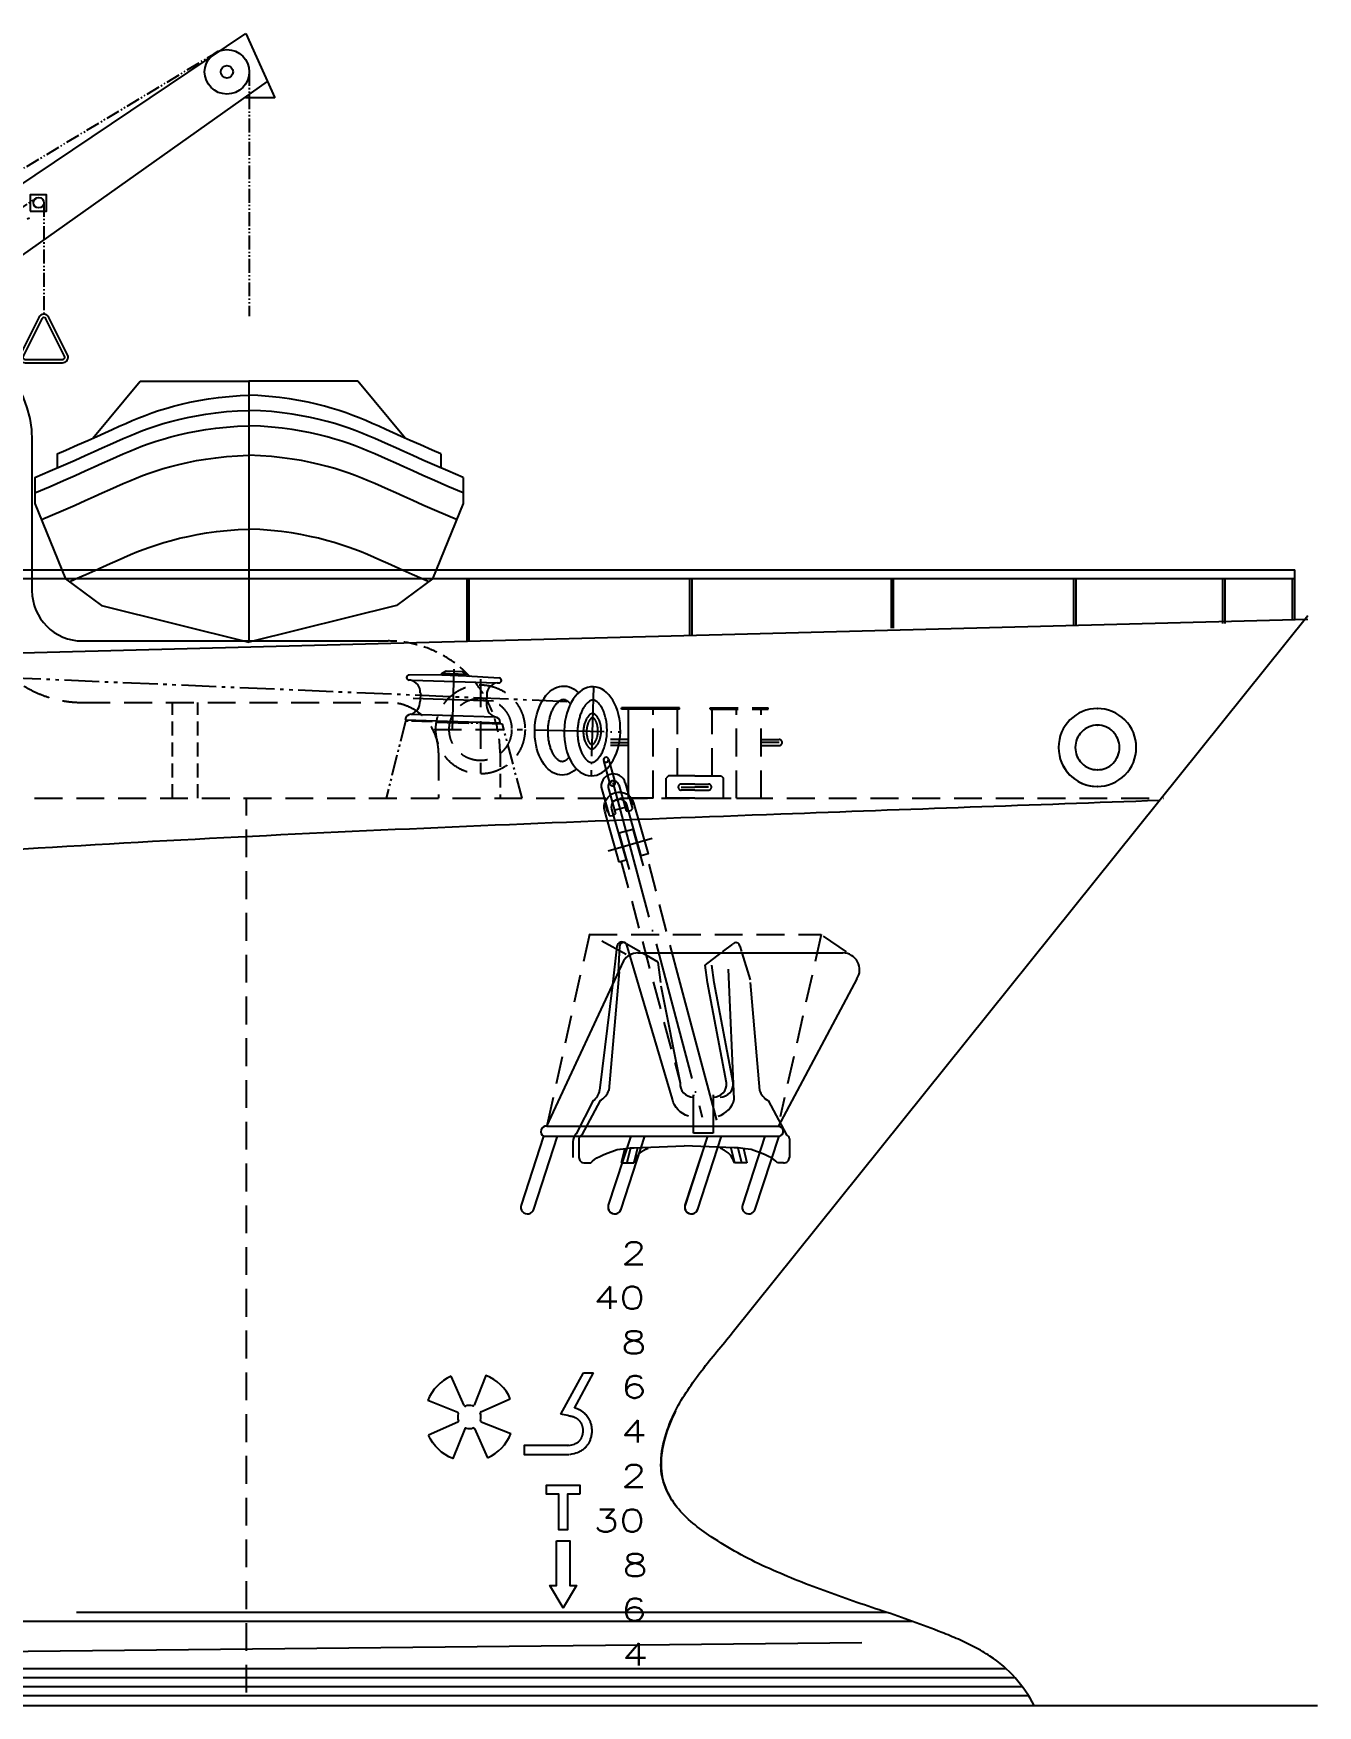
# Model space of a CAD drawing. Header units: millimetres. Extents: x 1084702 to 1166801, y 36632 to 124519.
# Drawn here: x 1121937 to 1127698, y 103148 to 110654 of the extents above; entities that cross this region are included whole.
import ezdxf

# ---------------------------------------------------------------- set-up
doc = ezdxf.new("R2010")
doc.units = ezdxf.units.MM
doc.header["$LTSCALE"] = 250
for name, pattern in [('CENTER', [3, 2.5, -0.25, 0, -0.25]), ('DASHED', [0.75, 0.5, -0.25]), ('PHANTOM', [2.1, 1.25, -0.2, 0.125, -0.2, 0.125, -0.2])]:
    doc.linetypes.add(name, pattern=pattern)
doc.layers.get('0').update_dxf_attribs({"color": 255})
doc.styles.add('ROMANS', font='ROMANS.shx', dxfattribs={"height": 100})

# ---------------------------------------------------------------- blocks, each defined once
blk = doc.blocks.new('SJA')
for p, q in [((24.2, 0), (24.2, -121.7)), ((-58, -63.8), (-55, -63.8)), ((-58, -63.8), (-58, -105.6)), ((-55, 0), (-55, -121.7)), ((-24.2, 0), (-24.2, -121.7)), ((-24.2, -63.8), (24.2, -63.8)), ((55, 0), (55, -121.7)), ((55, -63.8), (58, -63.8)), ((58, -63.8), (58, -105.6)), ((-55, -105.6), (-58, -105.6)), ((24.2, -105.6), (-24.2, -105.6)), ((58, -105.6), (55, -105.6))]:
    blk.add_line(p, q)
for centre, radius, start, end in [((0, 0), 55, 0, 180), ((0, 0), 24.2, 0, 180), ((-39.6, -91.6), 33.8, 242.86671, 297.13329), ((39.6, -91.6), 33.8, 242.86671, 297.13329)]:
    blk.add_arc(centre, radius, start, end)
blk = doc.blocks.new('DE4111')
at = {"linetype": 'ByBlock'}
for p, q in [((-11, -109.999976), (-11, 0)), ((11, 0), (11, -109.999976))]:
    blk.add_line(p, q, dxfattribs=at)
for centre, start, end in [((0, 0), 0, 180), ((0, 0), 196.4327902772, 340.2241728095), ((0, -109.999976), 180, 0), ((0, -109.999976), 19.7758271905, 163.5672097232)]:
    blk.add_arc(centre, 11, start, end, dxfattribs=at)
blk = doc.blocks.new('DFGSDFGSDFG')
for p, q in [((-49, 223.5), (-29.3, 234.1)), ((-29.3, 234.1), (43.7, 231.8)), ((62.7, 220.1), (43.7, 231.8)), ((-191, 192.6), (-198, 192.8)), ((-49.7, 215.8), (-197.6, 215.2)), ((-183.4, 192.4), (202.5, 180.5)), ((-49.7, 215.8), (63.2, 212.3)), ((-49.2, 219.2), (-49, 223.5)), ((-49.2, 219.2), (62.6, 215.8)), ((-49, 223.5), (62.7, 220.1)), ((-36.2, 215.4), (-36.1, 218.8)), ((49.5, 212.7), (49.6, 216.2)), ((62.6, 215.8), (62.7, 220.1)), ((62.9, 212.3), (210.5, 202.6)), ((202.5, 180.5), (209.5, 180.3)), ((-146.4, 135.3), (-147.6, 96.6)), ((154.5, 126), (153.3, 87.3)), ((-214.7, 12.6), (215.1, -0.6)), ((-188.1, 37.6), (190.1, 26)), ((-73.1, 2.3), (-72.9, 8.3)), ((-73.1, 2.3), (73.1, -2.3)), ((73.1, -2.3), (73.3, 3.8))]:
    blk.add_line(p, q)
at = {"linetype": 'CENTER'}
for p, q in [((-1.1, -35.9), (7.5, 242.2)), ((185.7, 97.5), (-179.3, 108.8))]:
    blk.add_line(p, q, dxfattribs=at)
for centre, radius, start, end in [((-197.6, 204), 11.2, 89.85078, 268.23363), ((-201.8, 138.2), 55.4, 356.98762, 78.80121), ((209.9, 125.5), 55.4, 97.67047, 179.47625), ((209.8, 191.4), 11.2, 268.23363, 86.61649), ((-208.5, 95), 60.9, 289.5134, 1.48229), ((213.9, 82), 60.9, 174.98399, 246.95288), ((-188.9, 11.8), 25.8, 88.23363, 178.23363), ((189.3, 0.2), 25.8, 358.23363, 88.23363)]:
    blk.add_arc(centre, radius, start, end)
blk = doc.blocks.new('ankmm')
at = {"linetype": 'CENTER', "ltscale": 0.5}
for p, q in [((1606.6, 500.7), (1596.7, 100.8)), ((1343.4, 307.2), (1722.1, 297.7))]:
    blk.add_line(p, q, dxfattribs=at)
at = {"ltscale": 0.5}
blk.add_line((1672.5, -235.5), (1870.6, -179.2), dxfattribs=at)
at = {"linetype": 'DASHED'}
for p, q in [((1730.6, -281), (1995.9, -1278.3)), ((1855.2, -296.3), (1976.2, -761.8)), ((1588.8, -611.1), (1397.3, -1472.1)), ((1754.2, -702), (1588.4, -610.8)), ((1588.8, -611.1), (2628.5, -611.1)), ((2629.1, -611.1), (2444.5, -1429.5)), ((2742, -690), (2628.5, -611.1))]:
    blk.add_line(p, q, dxfattribs=at)
for p, q in [((1712, -664.6), (1692.2, -837.6)), ((1724.3, -664.6), (1717.9, -782.6)), ((1816.8, -689.9), (1756.5, -655.6)), ((2186.2, -690.1), (2231.7, -655.6)), ((2263.9, -664.6), (2271, -687.9)), ((1742.4, -730.1), (1396, -1472.1)), ((1806.1, -694.6), (2726.2, -694.6)), ((1897.8, -735.9), (1825.2, -694.6)), ((1909.9, -827.1), (1897.8, -735.9)), ((2108.4, -749), (2180.1, -694.6)), ((2118, -827.1), (2108.4, -749)), ((2148.3, -827.1), (2138.7, -748.9)), ((2273, -694.6), (2309.6, -814.7)), ((1722.3, -779.3), (1675.9, -1311.4)), ((1976.4, -761.9), (2159.6, -1445.7)), ((2788.7, -811.1), (2436.2, -1474.2)), ((1692.2, -837.6), (1634.8, -1311.4)), ((1909.9, -841.5), (1995.9, -1278.3)), ((2204, -1278.3), (2118, -827.1)), ((2234.3, -1278.3), (2148.3, -827.1)), ((2310.6, -827.1), (2351.9, -1311.4)), ((2056.5, -1331.3), (2054.2, -1341.6)), ((2056.5, -1504), (2056.5, -1331.3)), ((2143.5, -1331.3), (2143.5, -1504)), ((1606, -1357.4), (1530, -1506.4)), ((1636.8, -1357.4), (1555.2, -1511.6)), ((2391, -1357.4), (2472.6, -1511.6)), ((1397.3, -1472.1), (1511.9, -1472.1)), ((1426.1, -1472.1), (2437.7, -1472.1)), ((1514.4, -1542.7), (1514.4, -1612.5)), ((1541.7, -1529), (1541.7, -1612.5)), ((1747.5, -1572.6), (1732, -1636.1)), ((1773, -1569.9), (1756.8, -1636.1)), ((1804, -1568.9), (1787.9, -1636.1)), ((1789.9, -1568.9), (2013.9, -1560.8)), ((2237.9, -1568.9), (2013.9, -1560.8)), ((2143.5, -1504), (2056.5, -1504)), ((2223.8, -1568.9), (2239.9, -1636.1)), ((2254.9, -1569.9), (2271, -1636.1)), ((2280.3, -1572.6), (2295.8, -1636.1)), ((2486.1, -1529), (2486.1, -1612.5)), ((1568.4, -1636.1), (1594.8, -1636.1)), ((1732, -1636.1), (1787.9, -1636.1)), ((2295.8, -1636.1), (2239.9, -1636.1)), ((2459.5, -1636.1), (2433, -1636.1))]:
    blk.add_line(p, q)
at = {"linetype": 'PHANTOM', "ltscale": 0.5}
blk.add_lwpolyline([(-1815.4, 575.9), (1509.3, 433.6)], dxfattribs=at)
at = {"linetype": 'PHANTOM', "ltscale": 0.3}
blk.add_lwpolyline([(1286.5, 0), (1199, 332.7), (763.4, 346.1), (677.3, 0)], dxfattribs=at)
at = {"ltscale": 0.5}
blk.add_lwpolyline([(1722.9, -286.9), (1657.9, -57.9, -1), (1787.2, -21.2), (1852.2, -250.2), (1821.8, -258.8), (1756.8, -29.9, 1), (1688.4, -49.3), (1753.4, -278.3)], format="xyb", close=True, dxfattribs=at)
at = {"linetype": 'CENTER'}
blk.add_lwpolyline([(1694.6, 70.7), (2094.9, -1431.1)], dxfattribs=at)
at = {"ltscale": 0.5}
blk.add_lwpolyline([(1769.4, -320.2), (1722.6, -155.5), (1783.5, -138.2), (1830.2, -303)], dxfattribs=at)
for points in [[(2032.9, -1426.7, -0.273232), (1961.3, -1351.4), (1754.9, -653.5)], [(2167, -1426.7, 0.273232), (2238.7, -1351.4), (2213.1, -767)], [(1397.3, -1472.1, 0.819425), (1383.3, -1517.2), (2439.7, -1517.2, 0.971502), (2436.2, -1474.2)], [(1383.3, -1517.2), (1282.4, -1826.5, 1), (1339.4, -1845.1), (1446.4, -1517.2)], [(1774.8, -1517.2), (1673.8, -1826.5, 1), (1730.9, -1845.1), (1837.9, -1517.2)], [(2118.7, -1517.2), (2017.8, -1826.5, 1), (2074.8, -1845.1), (2181.8, -1517.2)], [(2376.6, -1517.2), (2275.7, -1826.5, 1), (2332.7, -1845.1), (2439.7, -1517.2)]]:
    blk.add_lwpolyline(points, format="xyb")
for points in [[(1713.6, -1576.8), (1714.5, -1576.6), (1726.5, -1574.9), (1740.2, -1573.4), (1772, -1569.9), (1789.9, -1568.9)], [(1787.9, -1636.1), (1792.5, -1625.5), (1796.9, -1616.7), (1801, -1609.5), (1805.1, -1603.6), (1809.1, -1598.8), (1813, -1594.8), (1817, -1591.5), (1821, -1588.5), (1825.2, -1585.6), (1829.5, -1582.9), (1833.7, -1580.4), (1837.9, -1578), (1841.8, -1575.9), (1845.5, -1574), (1848.9, -1572.4), (1851.9, -1571.1)], [(2239.9, -1636.1), (2235.3, -1625.5), (2231, -1616.7), (2226.8, -1609.5), (2222.7, -1603.6), (2218.8, -1598.8), (2214.8, -1594.8), (2210.9, -1591.5), (2206.8, -1588.5), (2202.6, -1585.6), (2198.4, -1582.9), (2194.1, -1580.4), (2190, -1578), (2186, -1575.9), (2182.3, -1574), (2178.9, -1572.4), (2175.9, -1571.1)], [(2314.2, -1576.8), (2313.3, -1576.6), (2301.3, -1574.9), (2287.6, -1573.4), (2255.8, -1569.9), (2237.9, -1568.9)], [(1594.8, -1636.1), (1602.3, -1629), (1611.3, -1622), (1622.1, -1615), (1635, -1607.9), (1650.3, -1600.7), (1668.3, -1593.1), (1689.3, -1585.2), (1713.6, -1576.8)], [(2433, -1636.1), (2425.5, -1629), (2416.5, -1622), (2405.7, -1615), (2392.8, -1607.9), (2377.5, -1600.7), (2359.5, -1593.1), (2338.5, -1585.2), (2314.2, -1576.8)]]:
    blk.add_lwpolyline(points)
for centre, radius, start, end in [((1736.1, -669.1), 24, 48.81271, 169.11101), ((1741.9, -665.4), 17.6, 33.85928, 177.21154), ((2246.3, -665.4), 17.6, 2.78846, 146.14072), ((1806.1, -769.6), 75, 90, 148.1649), ((2726.2, -769.6), 75, 326.40477, 90), ((1566.7, -1300.8), 69, 304.73725, 351.11181), ((1596.1, -1283.2), 84.6, 298.74007, 340.5566), ((2054.9, -1282.4), 59.2, 176.02195, 269.26546), ((2145, -1282.4), 59.2, 270.73454, 3.97805), ((2175.3, -1282.4), 59.2, 270.73454, 3.97805), ((2431.7, -1283.2), 84.6, 199.4434, 241.25993), ((1564.4, -1542.7), 50, 133.45279, 180), ((1560.1, -1529.3), 18.3, 105.39775, 178.918), ((2467.8, -1529.3), 18.3, 1.082, 74.60225), ((1565.5, -1612.5), 23.7, 180, 277.01159), ((2462.4, -1612.5), 23.7, 262.98841, 0)]:
    blk.add_arc(centre, radius, start, end)
at = {"ltscale": 0.5, "extrusion": (0, 0, -1)}
for centre, start_param, end_param in [((1469.6, 304), 2.590778, 6.834), ((1601.6, 300.7), 3.141593, 9.424778)]:
    blk.add_ellipse(centre, major_axis=(5, 199.9), ratio=0.630958, start_param=start_param, end_param=end_param, dxfattribs=at)
at = {"ltscale": 0.5}
for points, knots in [([(1497.7, 183.4), (1495.4, 180.8), (1493.1, 178.4), (1488.5, 174), (1486.1, 172.1), (1481.6, 169), (1479.6, 167.8), (1476.1, 166.1), (1474.6, 165.6), (1472, 164.7), (1470.8, 164.5), (1468.5, 164.1), (1467.4, 164), (1466.3, 164.1), (1466.2, 164.1), (1466.1, 164.1), (1465.2, 164.1), (1464.3, 164.2), (1462.4, 164.5), (1461.4, 164.7), (1459.2, 165.4), (1458, 165.8), (1455.5, 167), (1454.2, 167.7), (1451.3, 169.5), (1449.8, 170.5), (1446.7, 173), (1445, 174.5), (1441.6, 177.8), (1439.9, 179.7), (1435.6, 184.8), (1433, 188.3), (1427.9, 196.2), (1425.5, 200.6), (1420.8, 210.1), (1418.5, 215.3), (1414.5, 226.3), (1412.6, 232.2), (1409.4, 244.4), (1408, 250.8), (1405.7, 263.9), (1404.9, 270.6), (1403.7, 284.3), (1403.4, 291.3), (1403.3, 305.2), (1403.6, 312.2), (1404.6, 326.1), (1405.5, 332.9), (1407.6, 346.4), (1409, 353), (1412.2, 365.7), (1414, 371.9), (1418.1, 383.6), (1420.4, 389.2), (1425.2, 399.5), (1427.7, 404.4), (1433, 413.2), (1435.7, 417.2), (1441.2, 424.3), (1443.9, 427.4), (1449.2, 432.7), (1451.8, 434.9), (1456.3, 438.2), (1458.2, 439.4), (1461.7, 441.3), (1463.3, 442), (1466.2, 443), (1467.6, 443.4), (1470.1, 443.9), (1471.2, 444), (1473.4, 444), (1474.5, 443.9), (1476.9, 443.5), (1478.1, 443.3), (1480.8, 442.4), (1482.2, 441.8), (1485.4, 440.1), (1487.1, 439), (1490.8, 436.4), (1492.8, 434.8), (1496.9, 431), (1499, 428.7), (1501.9, 425.2), (1502.8, 424.2), (1503.6, 423)], [5.61912, 5.61912, 5.61912, 5.61912, 5.726769, 5.726769, 5.848503, 5.848503, 5.970238, 5.970238, 6.071752, 6.071752, 6.173266, 6.173266, 6.27478, 6.27478, 6.283185, 6.283185, 6.283185, 6.37187, 6.37187, 6.460555, 6.460555, 6.54924, 6.54924, 6.637925, 6.637925, 6.72661, 6.72661, 6.815295, 6.815295, 6.90398, 6.90398, 7.033144, 7.033144, 7.162307, 7.162307, 7.29147, 7.29147, 7.420634, 7.420634, 7.549797, 7.549797, 7.678961, 7.678961, 7.808124, 7.808124, 7.937288, 7.937288, 8.066451, 8.066451, 8.195614, 8.195614, 8.324778, 8.324778, 8.453941, 8.453941, 8.583105, 8.583105, 8.712268, 8.712268, 8.841432, 8.841432, 8.970595, 8.970595, 9.078159, 9.078159, 9.185722, 9.185722, 9.293286, 9.293286, 9.400849, 9.400849, 9.508413, 9.508413, 9.615977, 9.615977, 9.72354, 9.72354, 9.831104, 9.831104, 9.938667, 9.938667, 10.046231, 10.046231, 10.088843, 10.088843, 10.088843, 10.088843]), ([(1598.2, 160.8), (1597.2, 160.8), (1596.3, 160.9), (1594.4, 161.2), (1593.4, 161.4), (1591.2, 162.1), (1590.1, 162.6), (1587.6, 163.7), (1586.2, 164.4), (1583.4, 166.2), (1581.9, 167.2), (1578.7, 169.8), (1577.1, 171.2), (1573.7, 174.5), (1571.9, 176.4), (1567.6, 181.5), (1565, 185), (1560, 192.9), (1557.5, 197.3), (1552.8, 206.9), (1550.6, 212), (1546.5, 223), (1544.7, 228.9), (1541.4, 241.1), (1540.1, 247.5), (1537.8, 260.6), (1536.9, 267.3), (1535.7, 281), (1535.4, 288), (1535.4, 301.9), (1535.6, 308.9), (1536.7, 322.8), (1537.5, 329.7), (1539.7, 343.1), (1541.1, 349.7), (1544.2, 362.5), (1546.1, 368.6), (1550.2, 380.3), (1552.4, 385.9), (1557.2, 396.3), (1559.8, 401.1), (1565, 409.9), (1567.8, 413.9), (1573.2, 421.1), (1576, 424.2), (1581.3, 429.5), (1583.9, 431.6), (1588.3, 434.9), (1590.2, 436.1), (1593.7, 438), (1595.3, 438.7), (1598.3, 439.8), (1599.6, 440.1), (1602.1, 440.6), (1603.3, 440.7), (1605.5, 440.7), (1606.6, 440.6), (1608.9, 440.3), (1610.1, 440), (1612.8, 439.1), (1614.3, 438.5), (1617.5, 436.8), (1619.2, 435.8), (1622.9, 433.1), (1624.8, 431.5), (1628.9, 427.7), (1631, 425.5), (1635.3, 420.4), (1637.4, 417.5), (1641.7, 411.2), (1643.7, 407.7), (1647.8, 400.2), (1649.7, 396.2), (1654.2, 385.8), (1656.5, 379.2), (1660.7, 365.3), (1662.4, 357.9), (1665.3, 342.6), (1666.3, 334.7), (1667.7, 318.6), (1668, 310.4), (1667.8, 293.9), (1667.3, 285.7), (1665.5, 269.6), (1664.2, 261.6), (1661, 246.2), (1659, 238.7), (1654.5, 224.6), (1651.9, 217.9), (1646.3, 205.6), (1643.3, 199.9), (1637.1, 189.7), (1633.8, 185.1), (1628, 178.1), (1625.5, 175.4), (1620.5, 170.7), (1618.1, 168.8), (1613.7, 165.7), (1611.6, 164.5), (1608.1, 162.8), (1606.7, 162.3), (1604, 161.4), (1602.8, 161.2), (1600.5, 160.8), (1599.5, 160.8), (1598.3, 160.8), (1598.3, 160.8), (1598.2, 160.8)], [0, 0, 0, 0, 0.088685, 0.088685, 0.17737, 0.17737, 0.266055, 0.266055, 0.35474, 0.35474, 0.443425, 0.443425, 0.53211, 0.53211, 0.620795, 0.620795, 0.749958, 0.749958, 0.879122, 0.879122, 1.008285, 1.008285, 1.137449, 1.137449, 1.266612, 1.266612, 1.395775, 1.395775, 1.524939, 1.524939, 1.654102, 1.654102, 1.783266, 1.783266, 1.912429, 1.912429, 2.041593, 2.041593, 2.170756, 2.170756, 2.299919, 2.299919, 2.429083, 2.429083, 2.558246, 2.558246, 2.68741, 2.68741, 2.794973, 2.794973, 2.902537, 2.902537, 3.010101, 3.010101, 3.117664, 3.117664, 3.225228, 3.225228, 3.332791, 3.332791, 3.440355, 3.440355, 3.547919, 3.547919, 3.655482, 3.655482, 3.763046, 3.763046, 3.870609, 3.870609, 3.978173, 3.978173, 4.085737, 4.085737, 4.237666, 4.237666, 4.389596, 4.389596, 4.541526, 4.541526, 4.693456, 4.693456, 4.845386, 4.845386, 4.997315, 4.997315, 5.149245, 5.149245, 5.301175, 5.301175, 5.453105, 5.453105, 5.605035, 5.605035, 5.726769, 5.726769, 5.848503, 5.848503, 5.970238, 5.970238, 6.071752, 6.071752, 6.173266, 6.173266, 6.27478, 6.27478, 6.283185, 6.283185, 6.283185, 6.283185]), ([(1603.6, 380.7), (1603.9, 380.7), (1604.2, 380.7), (1604.6, 380.6), (1604.8, 380.6), (1605.2, 380.5), (1605.3, 380.5), (1605.7, 380.4), (1605.8, 380.4), (1606.4, 380.2), (1606.8, 380.1), (1607.4, 379.9), (1607.6, 379.8), (1608, 379.6), (1608.2, 379.5), (1608.9, 379.2), (1609.3, 379), (1610.7, 378.2), (1611.7, 377.6), (1613.6, 376.3), (1614.4, 375.6), (1615.9, 374.3), (1616.4, 373.8), (1617.5, 372.8), (1618.1, 372.2), (1619.4, 370.8), (1620.1, 370), (1621.5, 368.4), (1622.3, 367.5), (1624, 365.1), (1625.1, 363.6), (1626.8, 360.9), (1627.5, 359.8), (1628.9, 357.4), (1629.5, 356.2), (1630.8, 353.7), (1631.4, 352.5), (1633, 348.8), (1634.1, 346.3), (1635.5, 342.2), (1636.1, 340.6), (1637, 337.5), (1637.5, 335.9), (1638.5, 332.1), (1639, 329.9), (1639.8, 325.7), (1640.2, 323.7), (1640.7, 319.8), (1641, 317.8), (1641.4, 314), (1641.5, 312.2), (1641.7, 308.6), (1641.8, 306.8), (1641.9, 302.6), (1641.8, 300.1), (1641.7, 295.7), (1641.5, 293.8), (1641.2, 289.8), (1641, 287.9), (1640.4, 283.9), (1640.1, 281.9), (1639.4, 278), (1639, 276), (1638, 271.8), (1637.4, 269.5), (1636.2, 265.4), (1635.6, 263.6), (1634.4, 260), (1633.7, 258.3), (1632.3, 254.8), (1631.5, 253.1), (1629.7, 249.4), (1628.8, 247.6), (1626.7, 243.9), (1625.5, 242), (1623.2, 238.5), (1622, 236.9), (1620.2, 234.5), (1619.5, 233.7), (1618.2, 232.2), (1617.5, 231.5), (1616, 229.9), (1615.1, 229.1), (1613.4, 227.6), (1612.6, 226.9), (1611.1, 225.7), (1610.4, 225.1), (1608.3, 223.7), (1607.1, 223), (1605.6, 222.3), (1605.2, 222.1), (1604, 221.6), (1603.4, 221.4), (1602.5, 221.1), (1602.3, 221.1), (1601.8, 221), (1601.6, 220.9), (1601.1, 220.8), (1600.7, 220.8), (1600.3, 220.8), (1600.1, 220.8), (1599.9, 220.8), (1599.8, 220.8), (1599.4, 220.8), (1599.1, 220.8), (1598.6, 220.8), (1598.3, 220.9), (1597.7, 221), (1597.4, 221.1), (1596.7, 221.3), (1596.4, 221.4), (1595.7, 221.7), (1595.3, 221.8), (1593.8, 222.5), (1592.4, 223.3), (1590.1, 225), (1589.4, 225.5), (1587.9, 226.7), (1587.1, 227.4), (1585.5, 229), (1584.6, 229.9), (1582.9, 231.8), (1582, 232.8), (1580, 235.3), (1579, 236.7), (1576.9, 239.9), (1575.8, 241.6), (1574, 244.8), (1573.3, 246.2), (1571.8, 249.1), (1571.1, 250.7), (1569.9, 253.6), (1569.3, 255), (1567.7, 259.3), (1566.7, 262.3), (1565.2, 267.7), (1564.7, 270), (1563.7, 274.6), (1563.2, 277), (1562.4, 282.5), (1562.1, 285.7), (1561.6, 292.1), (1561.5, 295.3), (1561.5, 301.8), (1561.6, 305), (1562, 310.1), (1562.1, 312), (1562.8, 317.6), (1563.4, 321.3), (1564.7, 327.2), (1565.2, 329.5), (1566.4, 333.9), (1567.1, 336.1), (1568.7, 340.9), (1569.7, 343.5), (1571.8, 348.4), (1572.9, 350.8), (1574.8, 354.5), (1575.6, 355.9), (1577.2, 358.5), (1578, 359.8), (1579.8, 362.5), (1580.7, 363.8), (1582.7, 366.4), (1583.7, 367.6), (1585.9, 370.1), (1587.1, 371.3), (1589.4, 373.5), (1590.5, 374.5), (1592.8, 376.3), (1594, 377.1), (1596.2, 378.5), (1597.3, 379), (1598.8, 379.7), (1599.3, 379.9), (1600, 380.1), (1600.2, 380.2), (1600.6, 380.3), (1600.8, 380.3), (1601.3, 380.5), (1601.7, 380.5), (1602.1, 380.6), (1602.3, 380.6), (1602.6, 380.7), (1602.7, 380.7), (1603.1, 380.7), (1603.4, 380.7), (1603.6, 380.7)], [0, 0, 0, 0, 0.079723, 0.079723, 0.127414, 0.127414, 0.163895, 0.163895, 0.200375, 0.200375, 0.273336, 0.273336, 0.304231, 0.304231, 0.335125, 0.335125, 0.396914, 0.396914, 0.501064, 0.501064, 0.581437, 0.581437, 0.62857, 0.62857, 0.675702, 0.675702, 0.731967, 0.731967, 0.788231, 0.788231, 0.868786, 0.868786, 0.922811, 0.922811, 0.976837, 0.976837, 1.026568, 1.026568, 1.120436, 1.120436, 1.172997, 1.172997, 1.225558, 1.225558, 1.296391, 1.296391, 1.355761, 1.355761, 1.415131, 1.415131, 1.467668, 1.467668, 1.520204, 1.520204, 1.590511, 1.590511, 1.647498, 1.647498, 1.704484, 1.704484, 1.764145, 1.764145, 1.823805, 1.823805, 1.895219, 1.895219, 1.955696, 1.955696, 2.016172, 2.016172, 2.081607, 2.081607, 2.155814, 2.155814, 2.240842, 2.240842, 2.32587, 2.32587, 2.3746, 2.3746, 2.423331, 2.423331, 2.488618, 2.488618, 2.553905, 2.553905, 2.616702, 2.616702, 2.742295, 2.742295, 2.793186, 2.793186, 2.895739, 2.895739, 2.939393, 2.939393, 2.983047, 2.983047, 3.070354, 3.070354, 3.106985, 3.106985, 3.143616, 3.143616, 3.216878, 3.216878, 3.29014, 3.29014, 3.363402, 3.363402, 3.418332, 3.418332, 3.473263, 3.473263, 3.635991, 3.635991, 3.703644, 3.703644, 3.771296, 3.771296, 3.840338, 3.840338, 3.90938, 3.90938, 3.991141, 3.991141, 4.072903, 4.072903, 4.133461, 4.133461, 4.194019, 4.194019, 4.245529, 4.245529, 4.34925, 4.34925, 4.421831, 4.421831, 4.494411, 4.494411, 4.588055, 4.588055, 4.681699, 4.681699, 4.775195, 4.775195, 4.830216, 4.830216, 4.940257, 4.940257, 5.010474, 5.010474, 5.08069, 5.08069, 5.171092, 5.171092, 5.261495, 5.261495, 5.320133, 5.320133, 5.378772, 5.378772, 5.449641, 5.449641, 5.520511, 5.520511, 5.609649, 5.609649, 5.698786, 5.698786, 5.805135, 5.805135, 5.923326, 5.923326, 5.996746, 5.996746, 6.031141, 6.031141, 6.065537, 6.065537, 6.134328, 6.134328, 6.172577, 6.172577, 6.210826, 6.210826, 6.283185, 6.283185, 6.283185, 6.283185]), ([(1600.1, 237.5), (1599.8, 237.7), (1599.4, 237.9), (1598.7, 238.6), (1598.3, 238.9), (1597, 240.1), (1596, 241.1), (1594.3, 243), (1593.7, 243.8), (1592.3, 245.6), (1591.7, 246.5), (1590.3, 248.7), (1589.6, 249.8), (1588.1, 252.4), (1587.4, 253.8), (1585.9, 256.9), (1585.1, 258.6), (1584, 261.4), (1583.6, 262.6), (1582.7, 265.1), (1582.3, 266.3), (1581.3, 269.5), (1580.8, 271.5), (1579.8, 275.7), (1579.4, 277.8), (1578.6, 282.1), (1578.3, 284.3), (1577.8, 288.8), (1577.7, 291.1), (1577.5, 294.9), (1577.5, 296.4), (1577.4, 299.5), (1577.5, 301), (1577.6, 304), (1577.7, 305.5), (1577.9, 308.5), (1578, 310), (1578.3, 312.7), (1578.5, 313.9), (1578.9, 316.4), (1579.1, 317.6), (1579.7, 320.8), (1580.1, 322.7), (1581, 326.5), (1581.5, 328.3), (1582.6, 331.9), (1583.1, 333.7), (1584.4, 337), (1585, 338.7), (1586.4, 341.8), (1587.1, 343.3), (1588.4, 346), (1589.1, 347.2), (1590.4, 349.5), (1591.1, 350.6), (1592.4, 352.6), (1593.1, 353.6), (1594.4, 355.4), (1595, 356.2), (1596.3, 357.7), (1596.9, 358.4), (1598, 359.6), (1598.5, 360.1), (1599.9, 361.5), (1600.8, 362.2), (1602.2, 363.3), (1602.7, 363.7), (1603.2, 364)], [3.63241, 3.63241, 3.63241, 3.63241, 3.691171, 3.691171, 3.749932, 3.749932, 3.862911, 3.862911, 3.931393, 3.931393, 3.999875, 3.999875, 4.068357, 4.068357, 4.144044, 4.144044, 4.219732, 4.219732, 4.270476, 4.270476, 4.321221, 4.321221, 4.397071, 4.397071, 4.472921, 4.472921, 4.548771, 4.548771, 4.624621, 4.624621, 4.675404, 4.675404, 4.724979, 4.724979, 4.774555, 4.774555, 4.824101, 4.824101, 4.865897, 4.865897, 4.907693, 4.907693, 4.975466, 4.975466, 5.043239, 5.043239, 5.111012, 5.111012, 5.178785, 5.178785, 5.246558, 5.246558, 5.307139, 5.307139, 5.367721, 5.367721, 5.428302, 5.428302, 5.488884, 5.488884, 5.549465, 5.549465, 5.600289, 5.600289, 5.701937, 5.701937, 5.792332, 5.792332, 5.792332, 5.792332]), ([(1603.2, 364), (1603.7, 363.6), (1604.3, 363.2), (1605.4, 362.2), (1605.9, 361.8), (1606.8, 360.9), (1607.3, 360.3), (1608.3, 359.2), (1608.9, 358.6), (1610, 357.2), (1610.5, 356.5), (1611.7, 354.9), (1612.2, 354), (1613.4, 352.2), (1614, 351.2), (1615.1, 349.2), (1615.7, 348.1), (1616.7, 346.1), (1617.1, 345.2), (1618, 343.3), (1618.4, 342.3), (1619.6, 339.4), (1620.3, 337.3), (1621.4, 334), (1621.7, 332.9), (1622.3, 330.7), (1622.6, 329.6), (1623.3, 326.8), (1623.6, 325.2), (1624.3, 321.8), (1624.5, 320), (1625, 316.5), (1625.2, 314.8), (1625.6, 310.9), (1625.7, 308.9), (1625.8, 304.8), (1625.9, 302.7), (1625.8, 298.5), (1625.7, 296.5), (1625.4, 292.3), (1625.1, 290.3), (1624.6, 286.5), (1624.4, 284.7), (1623.5, 279.7), (1622.7, 276.4), (1621.4, 271.6), (1620.8, 269.8), (1619.7, 266.4), (1619.1, 264.8), (1617.8, 261.6), (1617.1, 260.1), (1615.7, 257.2), (1615, 255.8), (1613.6, 253.2), (1612.9, 251.9), (1611.4, 249.6), (1610.7, 248.5), (1609.4, 246.7), (1608.8, 246), (1607.7, 244.6), (1607.1, 243.9), (1606.1, 242.7), (1605.6, 242.2), (1604.5, 241.1), (1604, 240.6), (1603, 239.7), (1602.5, 239.3), (1601.5, 238.5), (1601, 238.1), (1600.4, 237.7), (1600.2, 237.6), (1600.1, 237.5)], [0.490891, 0.490891, 0.490891, 0.490891, 0.588628, 0.588628, 0.645774, 0.645774, 0.70292, 0.70292, 0.760067, 0.760067, 0.817213, 0.817213, 0.874359, 0.874359, 0.931505, 0.931505, 0.988651, 0.988651, 1.032324, 1.032324, 1.075997, 1.075997, 1.163343, 1.163343, 1.205802, 1.205802, 1.248261, 1.248261, 1.308447, 1.308447, 1.368633, 1.368633, 1.428819, 1.428819, 1.497149, 1.497149, 1.565479, 1.565479, 1.633809, 1.633809, 1.702139, 1.702139, 1.762585, 1.762585, 1.876396, 1.876396, 1.942826, 1.942826, 2.009256, 2.009256, 2.075686, 2.075686, 2.142116, 2.142116, 2.208546, 2.208546, 2.274977, 2.274977, 2.327388, 2.327388, 2.3798, 2.3798, 2.432212, 2.432212, 2.489473, 2.489473, 2.546734, 2.546734, 2.619393, 2.619393, 2.650722, 2.650722, 2.650722, 2.650722])]:
    blk.add_open_spline(points, degree=3, knots=knots, dxfattribs=at)
at = {"ltscale": 0.5, "xscale": 0.9900000000052387, "yscale": 0.9900000000052387, "zscale": 0.9900000000052387}
blk.add_blockref('DFGSDFGSDFG', (975.3, 339.6), dxfattribs=at)
at = {"ltscale": 0.5, "rotation": 15.73293000036529}
for name, p in [('DE4111', (1663.5, 172.7)), ('SJA', (1696.9, 54.1))]:
    blk.add_blockref(name, p, dxfattribs=at)
blk = doc.blocks.new('mob2')
for p, q in [((-700.7, 916), (-488.2, 1172.4)), ((-488.2, 1172.4), (0, 1172.4)), ((488.2, 1172.4), (0, 1172.4)), ((0, 1172.4), (0, 0)), ((700.7, 916), (488.2, 1172.4)), ((-860, 846), (-860, 782.5)), ((860, 846), (860, 782.5)), ((-960.3, 739.6), (-960.3, 623.3)), ((960.3, 739.6), (960.3, 623.3)), ((-960.3, 623.3), (-823.7, 283.7)), ((960.3, 623.3), (823.7, 283.7)), ((-823.7, 283.7), (-662.1, 164)), ((823.7, 283.7), (662.1, 164)), ((-662.1, 164), (0, 0)), ((662.1, 164), (0, 0))]:
    blk.add_line(p, q)
for points in [[(-860, 846), (-821.3, 862.7), (-769.1, 885.5), (-723.4, 905.8), (-682.9, 923.9), (-646.7, 940.3), (-613.6, 955.2), (-582.7, 969.1), (-552.9, 982.3), (-523.7, 994.8), (-494.8, 1006.7), (-465.7, 1018.1), (-436, 1029), (-405.3, 1039.4), (-373.1, 1049.4), (-339.2, 1059), (-303.1, 1068.3), (-264.8, 1077), (-224.3, 1085.1), (-181.6, 1092.3), (-136.7, 1098.4), (-89.5, 1103.4), (-40.2, 1107), (0, 1108.6)], [(860, 846), (821.3, 862.7), (769.1, 885.5), (723.4, 905.8), (682.9, 923.9), (646.7, 940.3), (613.6, 955.2), (582.7, 969.1), (552.9, 982.3), (523.7, 994.8), (494.8, 1006.7), (465.7, 1018.1), (436, 1029), (405.3, 1039.4), (373.1, 1049.4), (339.2, 1059), (303.1, 1068.3), (264.8, 1077), (224.3, 1085.1), (181.6, 1092.3), (136.7, 1098.4), (89.5, 1103.4), (40.2, 1107), (0, 1108.6)], [(-960.3, 739.6), (-892.3, 768.6), (-832.7, 794.3), (-780.5, 817.1), (-734.8, 837.4), (-694.3, 855.5), (-658.1, 871.9), (-625, 886.8), (-594.1, 900.7), (-564.3, 913.9), (-535.1, 926.4), (-506.2, 938.3), (-477.1, 949.7), (-447.4, 960.6), (-416.7, 971), (-384.6, 981), (-350.6, 990.6), (-314.5, 999.9), (-276.2, 1008.6), (-235.7, 1016.7), (-193, 1023.9), (-148.1, 1030), (-100.9, 1035), (-51.6, 1038.6), (0, 1040.6)], [(960.3, 739.6), (892.3, 768.6), (832.7, 794.3), (780.5, 817.1), (734.8, 837.4), (694.3, 855.5), (658.1, 871.9), (625, 886.8), (594.1, 900.7), (564.3, 913.9), (535.1, 926.4), (506.2, 938.3), (477.1, 949.7), (447.4, 960.6), (416.7, 971), (384.6, 981), (350.6, 990.6), (314.5, 999.9), (276.2, 1008.6), (235.7, 1016.7), (193, 1023.9), (148.1, 1030), (100.9, 1035), (51.6, 1038.6), (0, 1040.6)], [(-960.3, 670.6), (-892.3, 699.6), (-832.7, 725.3), (-780.5, 748.2), (-734.8, 768.5), (-694.3, 786.6), (-658.1, 803), (-625, 817.9), (-594.1, 831.8), (-564.3, 844.9), (-535.1, 857.5), (-506.2, 869.4), (-477.1, 880.8), (-447.4, 891.7), (-416.7, 902.1), (-384.6, 912.1), (-350.6, 921.7), (-314.5, 930.9), (-276.2, 939.7), (-235.7, 947.7), (-193, 954.9), (-148.1, 961.1), (-100.9, 966), (-51.6, 969.6), (0, 971.7)], [(960.3, 670.6), (892.3, 699.6), (832.7, 725.3), (780.5, 748.2), (734.8, 768.5), (694.3, 786.6), (658.1, 803), (625, 817.9), (594.1, 831.8), (564.3, 844.9), (535.1, 857.5), (506.2, 869.4), (477.1, 880.8), (447.4, 891.7), (416.7, 902.1), (384.6, 912.1), (350.6, 921.7), (314.5, 930.9), (276.2, 939.7), (235.7, 947.7), (193, 954.9), (148.1, 961.1), (100.9, 966), (51.6, 969.6), (0, 971.7)], [(-931, 550.3), (-892.3, 566.8), (-832.7, 592.5), (-780.5, 615.4), (-734.8, 635.7), (-694.3, 653.8), (-658.1, 670.1), (-625, 685.1), (-594.1, 699), (-564.3, 712.1), (-535.1, 724.6), (-506.2, 736.6), (-477.1, 748), (-447.4, 758.8), (-416.7, 769.3), (-384.6, 779.3), (-350.6, 788.9), (-314.5, 798.1), (-276.2, 806.9), (-235.7, 814.9), (-193, 822.1), (-148.1, 828.3), (-100.9, 833.2), (-51.6, 836.8), (0, 838.9)], [(931, 550.3), (892.3, 566.8), (832.7, 592.5), (780.5, 615.4), (734.8, 635.7), (694.3, 653.8), (658.1, 670.1), (625, 685.1), (594.1, 699), (564.3, 712.1), (535.1, 724.6), (506.2, 736.6), (477.1, 748), (447.4, 758.8), (416.7, 769.3), (384.6, 779.3), (350.6, 788.9), (314.5, 798.1), (276.2, 806.9), (235.7, 814.9), (193, 822.1), (148.1, 828.3), (100.9, 833.2), (51.6, 836.8), (0, 838.9)], [(-806.6, 271.1), (-777.7, 283.7), (-732, 304), (-691.5, 322.1), (-655.3, 338.5), (-622.2, 353.4), (-591.3, 367.3), (-561.5, 380.5), (-532.3, 393), (-503.4, 404.9), (-474.3, 416.3), (-444.6, 427.2), (-413.9, 437.6), (-381.8, 447.6), (-347.8, 457.2), (-311.7, 466.5), (-273.4, 475.2), (-232.9, 483.2), (-190.2, 490.4), (-145.3, 496.6), (-98.1, 501.6), (-48.8, 505.2), (2.8, 507.2)], [(806.6, 271.1), (777.7, 283.7), (732, 304), (691.5, 322.1), (655.3, 338.5), (622.2, 353.4), (591.3, 367.3), (561.5, 380.5), (532.3, 393), (503.4, 404.9), (474.3, 416.3), (444.6, 427.2), (413.9, 437.6), (381.8, 447.6), (347.8, 457.2), (311.7, 466.5), (273.4, 475.2), (232.9, 483.2), (190.2, 490.4), (145.3, 496.6), (98.1, 501.6), (48.8, 505.2), (-2.8, 507.2)]]:
    blk.add_lwpolyline(points)
blk = doc.blocks.new('de4r5t6')
blk.add_line((-1874, 706), (-502, 706))
at = {"linetype": 'DASHED', "ltscale": 0.5}
for p, q in [((-1470, 0), (-1470, 430)), ((-1356, 0), (-1356, 430))]:
    blk.add_line(p, q, dxfattribs=at)
blk.add_lwpolyline([(-2376, 932), (-2376, 1604, 1.000001), (-2828, 1604), (-3104, 1604, -1), (-2100, 1604), (-2100, 930.6)], format="xyb")
blk.add_lwpolyline([(-502, 706, -0.414214), (0, 204), (0, 0)], format="xyb", dxfattribs=at)
at = {"linetype": 'DASHED'}
blk.add_lwpolyline([(-2274.8, 629.7, 0.235326), (-1874, 430), (-502, 430, -0.414214), (-276, 204), (-276, 0)], format="xyb", dxfattribs=at)
for radius, end in [(502, 214.49368), (226, 270)]:
    blk.add_arc((-1874, 932), radius, 180, end)
blk = doc.blocks.new('eyhd6teirr4')
at = {"ltscale": 0.2}
for p, q in [((-1133.4, 1750), (1374.2, 3433.3)), ((1374.2, 3433.3), (1504.3, 3144.7)), ((-570.1, 1771.4), (1471.4, 3217.7)), ((1504.3, 3144.7), (1371.9, 3144.7)), ((393.6, 2600.8), (403.6, 2605.3)), ((-1139.6, 1763.7), (-273.5, 2360.3)), ((-273.5, 2360.3), (-264, 2350.1)), ((-813.4, 985), (-208.8, 2036.3)), ((-833.4, 985), (-833.4, 1957.1)), ((-823.4, 1457.9), (-823.4, 1857.9)), ((-570.1, 1857.9), (-823.4, 1857.9)), ((-570.1, 1457.9), (-570.1, 1857.9)), ((-1633.4, 1139.5), (-1633.4, 1764.7)), ((-1153.4, 1764.7), (-1633.4, 1764.7)), ((-1153.4, 1316), (-1153.4, 1764.7)), ((-1139.6, 1763.7), (-1133.4, 1750)), ((-1133.4, 1313.3), (-1133.4, 1750)), ((-701.2, 1657.8), (-624.7, 1770.2)), ((-833.4, 1665.9), (-823.4, 1670.4)), ((-570.1, 1457.9), (-823.4, 1457.9)), ((-1448.5, 1249.6), (-1743.2, 1074.1)), ((-1438.3, 1232.4), (-1732.9, 1056.9)), ((-1153.4, 934.7), (-1153.4, 1166)), ((-1133.4, 865), (-1133.4, 1168.7)), ((-1743.2, 1074.1), (-1732.9, 1056.9)), ((-1633.4, 934.7), (-1633.4, 1116.2)), ((-833.4, 985), (-813.4, 985)), ((-813.4, 865), (-813.4, 985)), ((-1153.4, 934.7), (-1633.4, 934.7)), ((-1198.4, 865), (-748.4, 865)), ((-1198.4, 850), (-1198.4, 865)), ((-1198.4, 850), (-748.4, 850)), ((-1058.4, 835), (-748.4, 835)), ((-783.4, 610.8), (-783.4, 835)), ((-748.4, 835), (-748.4, 865)), ((-1163.4, 600.8), (-1163.4, 670))]:
    blk.add_line(p, q, dxfattribs=at)
at = {"linetype": 'PHANTOM', "ltscale": 0.2}
for p, q in [((-1498.2, 1699.8), (1250.1, 3352.9)), ((1389.2, 3260.9), (1389.2, 2163.9)), ((-970.1, 1757.9), (434.8, 2694.5)), ((467.9, 2673.2), (467.9, 2172.5)), ((-1130.9, 1234.5), (-983, 1743.1)), ((-1311.4, 1617.7), (-1175.5, 1233.2)), ((-1345.8, 1090.1), (-1640.4, 914.7)), ((-1335.6, 1073), (-1630.2, 897.5)), ((-1640.4, 914.7), (-1630.2, 897.5)), ((-1227.4, 762.5), (-1522, 587.1)), ((-1217.2, 745.4), (-1511.8, 569.9)), ((-1522, 587.1), (-1511.8, 569.9))]:
    blk.add_line(p, q, dxfattribs=at)
at = {"linetype": 'CENTER', "ltscale": 0.2}
blk.add_line((-973.4, 440.2), (-973.4, 1217.5), dxfattribs=at)
at = {"ltscale": 0.2}
for points in [[(406.3, 2634.7), (480, 2634.7), (480, 2708.4), (406.3, 2708.4)], [(-998.6, 1698.1), (-925, 1698.1), (-925, 1771.8), (-998.6, 1771.8)], [(-1268.4, 850), (-1058.4, 850), (-1058.4, 670), (-1268.4, 670)]]:
    blk.add_lwpolyline(points, close=True, dxfattribs=at)
for points in [[(361.7, 1991, 0.557537), (384.1, 1954.8), (551.7, 1954.8, 0.557537), (574.1, 1991), (490.3, 2158.7, 0.618034), (445.5, 2158.7)], [(375.1, 1984.3, 0.557537), (384.1, 1969.8), (551.7, 1969.8, 0.557537), (560.7, 1984.3), (476.9, 2151.9, 0.618034), (459, 2151.9)]]:
    blk.add_lwpolyline(points, format="xyb", close=True, dxfattribs=at)
blk.add_lwpolyline([(-701.2, 1657.8), (-635.2, 1677.3), (-714.7, 1546.8)])
for centre, radius in [((1289.2, 3260.9), 100), ((1289.2, 3260.9), 27.9), ((444.5, 2673.2), 23.4), ((-1443.4, 1571), 185), ((-960.5, 1736.6), 23.4), ((-1443.4, 1241), 130), ((-1153.4, 1241), 75), ((-1153.4, 1241), 23.4), ((-1340.7, 1081.6), 75), ((-1340.7, 1081.6), 23.4), ((-1222.3, 753.9), 23.4)]:
    blk.add_circle(centre, radius, dxfattribs=at)
at = {"linetype": 'DASHED', "ltscale": 0.2}
blk.add_circle((-1443.4, 1571), 140, dxfattribs=at)
blk = doc.blocks.new('profil_B4_1')
for p, q in [((91731.9, 72619.7), (109833.1, 72619.7)), ((109833.1, 72396.2), (109833.1, 72619.7)), ((109833.1, 72579.7), (91731.9, 72579.7)), ((106119.6, 72298.5), (106119.6, 72579.7)), ((106129.6, 72298.8), (106129.6, 72579.7)), ((107119.6, 72324.8), (107119.6, 72579.7)), ((107129.6, 72325), (107129.6, 72579.7)), ((108023.1, 72357.8), (108023.1, 72579.7)), ((108033.1, 72358), (108033.1, 72579.7)), ((108841.8, 72369.9), (108841.8, 72579.7)), ((108851.8, 72370.2), (108851.8, 72579.7)), ((109510.9, 72379.2), (109510.9, 72579.7)), ((109520.9, 72379.5), (109520.9, 72579.7)), ((109823.1, 72396.1), (109823.1, 72579.7)), ((109891.5, 72397.5), (98071.9, 72087.5)), ((106812.3, 71994.7), (106812.3, 72000.7)), ((107072.3, 72000.7, 0), (106812.3, 72000.7, 0)), ((107072.3, 71994.7, 0), (106812.3, 71994.7, 0)), ((106844.3, 71594.7, 0), (106844.3, 71994.7)), ((106844.3, 71858.2, 0), (106763.1, 71858.2, 0)), ((106763.1, 71844.7, 0), (106844.3, 71844.7, 0)), ((106844.3, 71831.2, 0), (106763.1, 71831.2, 0)), ((106822, 70864.6), (106475.6, 70122.6)), ((106885.7, 70900.1), (107805.8, 70900.1)), ((107868.3, 70783.6), (107515.8, 70120.5)), ((106476.9, 70122.6), (106591.4, 70122.6)), ((106505.7, 70122.6), (107517.3, 70122.6)), ((106107, 68868.7), (106048.3, 69000.4)), ((106540.4, 68830.1, 0), (106641.6, 69015.4, 0)), ((106600.9, 68857.4, 0), (106687.2, 69015.4, 0)), ((106641.6, 69015.4, 0), (106687.2, 69015.4, 0)), ((106077.5, 68837.9), (105943.5, 68891.4)), ((106181.8, 68840), (106313.6, 68898.6)), ((106078.3, 68793.8), (105946.5, 68735.2)), ((106153.1, 68765.1), (106211.7, 68633.4)), ((106182.6, 68795.9), (106316.6, 68742.4)), ((106530.7, 68510.9, 0), (106570.7, 68510.9, 0)), ((104366.8, 67940.5), (108000.1, 67940.5)), ((100546.8, 67900.5), (108115.2, 67900.5)), ((96726.8, 67687.5), (107890.2, 67804.4)), ((83379.6, 67687.5), (108537.7, 67687.5)), ((83379.6, 67647.5), (108577.4, 67647.5)), ((83379.6, 67607.5), (108610.3, 67607.5)), ((83379.6, 67567.5), (108637.7, 67567.5)), ((83379.6, 67521.7), (109935.3, 67521.7))]:
    blk.add_line(p, q)
at = {"linetype": 'DASHED'}
for p, q in [((106179.6, 72128.7), (106179.6, 71705.7)), ((106954.3, 71594.7), (106954.3, 72000.7)), ((107064.3, 71694.7), (107064.3, 71994.7)), ((107072.3, 71994.7), (107072.3, 72000.7)), ((107210.6, 72000.7, 0), (107470.6, 72000.7, 0)), ((107210.6, 71994.7), (107210.6, 72000.7)), ((107210.6, 71994.7, 0), (107470.6, 71994.7, 0)), ((107218.6, 71694.7), (107218.6, 71994.7)), ((107328.6, 71594.7), (107328.6, 72000.7)), ((107438.6, 71594.7, 0), (107438.6, 71994.7)), ((107470.6, 71994.7), (107470.6, 72000.7)), ((105969.5, 71903.7), (106368.7, 71903.7)), ((107438.6, 71858.2, 0), (107519.8, 71858.2, 0)), ((107519.8, 71844.7, 0), (107438.6, 71844.7, 0)), ((107438.6, 71831.2, 0), (107519.8, 71831.2, 0)), ((107022.8, 71694.7, 0), (107012.8, 71684.7)), ((107141.6, 71694.7, 0), (107022.8, 71694.7, 0)), ((107141.6, 71694.7, 0), (107260, 71694.7, 0)), ((107260, 71694.7, 0), (107270, 71684.7)), ((107012.8, 71594.7), (107012.8, 71684.7)), ((107141.6, 71658.2), (107080.4, 71658.2)), ((107080.4, 71644.7), (107141.6, 71644.7)), ((107141.6, 71631.2), (107080.4, 71631.2)), ((107141.6, 71658.2), (107202.8, 71658.2)), ((107202.8, 71644.7), (107141.6, 71644.7)), ((107141.6, 71631.2), (107202.8, 71631.2)), ((107270, 71594.7), (107270, 71684.7)), ((86929.6, 71594.7), (109243.9, 71594.7)), ((105129.6, 67579.7), (105129.6, 71594.7)), ((107141.6, 71594.7), (106844.3, 71594.7, 0)), ((107141.6, 71594.7), (107438.6, 71594.7, 0))]:
    blk.add_line(p, q, dxfattribs=at)
for points in [[(108663.5, 67521.7, 0.131238), (108465.7, 67743.4, 0.024239), (108396.4, 67784.2, 0.018917), (108323.9, 67819, 0.00821), (108249.6, 67849.7, 0.014242), (107985.5, 67945.3, -0.007742), (107720.1, 68037.5, -0.018723), (107460.1, 68143.6, -0.040756), (107214.6, 68279.7, -0.024159), (107132.6, 68340.2, -0.054071), (107061.1, 68412.7, -0.068912), (107009.5, 68500.2, -0.099164), (106989.6, 68599.7, -0.071149), (107007.7, 68726, -0.046315), (107054.6, 68844.7, -0.030761), (107109.5, 68938.2, -0.016477), (107172.9, 69026.2, -0.009349), (107240.9, 69110.7, 0.004923), (107309.6, 69194.7), (109891.5, 72414.6)], [(106476.9, 70122.6, 0.819425), (106462.9, 70077.5), (107519.3, 70077.5, 0.971502), (107515.8, 70120.5)], [(106462.9, 70077.5), (106362, 69768.2, 1), (106419, 69749.6), (106526, 70077.5)], [(106854.4, 70077.5), (106753.4, 69768.2, 1), (106810.5, 69749.6), (106917.5, 70077.5)], [(107198.3, 70077.5), (107097.3, 69768.2, 1), (107154.4, 69749.6), (107261.4, 70077.5)], [(107456.2, 70077.5), (107355.3, 69768.2, 1), (107412.3, 69749.6), (107519.3, 70077.5)], [(106313.6, 68898.6, 0.19543), (106204.5, 69003.5), (106151, 68869.5)], [(106109, 68764.3), (106055.5, 68630.3, -0.19543), (105946.5, 68735.2)]]:
    blk.add_lwpolyline(points, format="xyb")
at = {"elevation": 0}
blk.add_lwpolyline([(108794.9, 71738.2, 0.273596), (108948.3, 71647.5), (108947.2, 71647.5, 0.414214), (109122.2, 71822.5, 0.414214), (108947.2, 71997.5), (108948.3, 71997.5, 1), (108948.3, 71647.5, 0.273596)], format="xyb", dxfattribs=at)
blk.add_lwpolyline([(108948.3, 71722.5), (108947.2, 71722.5, 0.414214), (109047.2, 71822.5), (109047.2, 71822.5, 0.414214), (108947.2, 71922.5), (108948.3, 71922.5, 0.414214), (108848.3, 71822.5), (108848.3, 71822.5, 0.414214)], format="xyb", close=True, dxfattribs=at)
for points in [[(106579.7, 68649.1), (106590.2, 68651.1), (106599.7, 68653.3), (106608.1, 68655.8), (106615.5, 68658.4), (106622, 68661.1), (106627.6, 68663.9), (106632.4, 68666.7), (106636.5, 68669.3), (106640.1, 68671.8), (106643.4, 68674.2), (106646.4, 68676.6), (106649.1, 68679), (106651.7, 68681.4), (106654, 68683.8), (106656.1, 68686.1), (106658.1, 68688.4), (106659.9, 68690.8), (106661.7, 68693.2), (106663.5, 68695.8), (106665.2, 68698.5), (106666.9, 68701.3), (106668.5, 68704.3), (106670, 68707.5), (106671.4, 68710.7), (106672.8, 68714.2), (106674.1, 68717.9), (106675.4, 68721.7), (106676.5, 68725.7), (106677.6, 68729.8), (106678.5, 68734.1), (106679.3, 68738.5), (106679.9, 68743.1), (106680.3, 68747.6), (106680.5, 68752.2), (106680.5, 68756.7), (106680.4, 68761.1), (106680.1, 68765.5), (106679.6, 68769.8), (106679, 68774), (106678.2, 68778.1), (106677.3, 68782.1), (106676.3, 68785.9), (106675.2, 68789.6), (106674, 68793), (106672.8, 68796.3), (106671.5, 68799.4), (106670.2, 68802.3), (106668.9, 68805), (106667.5, 68807.6), (106666.2, 68810), (106664.7, 68812.4), (106663.2, 68814.7), (106661.7, 68816.9), (106660.1, 68819.1), (106658.4, 68821.1), (106656.7, 68823.1), (106655, 68825), (106653.2, 68826.9), (106651.4, 68828.8), (106649.5, 68830.7), (106647.6, 68832.5), (106645.7, 68834.3), (106643.7, 68836), (106641.7, 68837.6), (106639.7, 68839.2), (106637.7, 68840.8), (106635.6, 68842.2), (106633.5, 68843.7), (106631.3, 68845), (106629, 68846.3), (106626.7, 68847.6), (106624.3, 68848.7), (106621.9, 68849.9), (106619.4, 68851), (106616.7, 68852.1), (106614.1, 68853.2), (106611.3, 68854.2), (106608.5, 68855.1), (106605.6, 68856), (106602.7, 68856.9), (106600.9, 68857.4)], [(106572.2, 68688.4), (106581.8, 68690.2), (106589.5, 68692), (106595.9, 68693.9), (106601.1, 68695.7), (106605.3, 68697.5), (106608.7, 68699.2), (106611.7, 68700.9), (106614.4, 68702.6), (106616.8, 68704.3), (106618.9, 68705.9), (106620.7, 68707.3), (106622.3, 68708.7), (106623.6, 68709.9), (106624.9, 68711.2), (106626, 68712.5), (106627.1, 68713.8), (106628.2, 68715.2), (106629.2, 68716.5), (106630.1, 68717.9), (106631, 68719.3), (106631.9, 68720.7), (106632.8, 68722.4), (106633.6, 68724.2), (106634.5, 68726.2), (106635.4, 68728.4), (106636.3, 68730.9), (106637.1, 68733.5), (106637.9, 68736.2), (106638.6, 68739), (106639.2, 68741.8), (106639.7, 68744.6), (106640.1, 68747.5), (106640.4, 68750.4), (106640.5, 68753.3), (106640.5, 68756.2), (106640.4, 68759.1), (106640.2, 68762), (106639.9, 68764.8), (106639.5, 68767.5), (106639.1, 68770.1), (106638.5, 68772.6), (106637.9, 68774.9), (106637.2, 68777.2), (106636.4, 68779.4), (106635.6, 68781.5), (106634.8, 68783.4), (106634, 68785.3), (106633.1, 68787), (106632.3, 68788.6), (106631.6, 68789.9), (106630.8, 68791.2), (106630.1, 68792.3), (106629.3, 68793.4), (106628.5, 68794.5), (106627.6, 68795.6), (106626.6, 68796.8), (106625.5, 68798), (106624.3, 68799.3), (106623, 68800.6), (106621.7, 68801.9), (106620.4, 68803.2), (106619, 68804.4), (106617.7, 68805.6), (106616.4, 68806.6), (106615.2, 68807.6), (106614.1, 68808.5), (106613, 68809.2), (106611.9, 68810), (106610.7, 68810.7), (106609.5, 68811.4), (106608.2, 68812.1), (106606.8, 68812.8), (106605.2, 68813.5), (106603.5, 68814.3), (106601.7, 68815), (106599.9, 68815.8), (106597.9, 68816.5), (106596, 68817.1), (106594, 68817.8), (106592, 68818.4), (106590, 68818.9), (106587.7, 68819.4), (106585.2, 68820), (106582.3, 68820.6), (106579.1, 68821.4), (106575.3, 68822.2), (106571, 68823.1), (106540.4, 68830.1)], [(106576, 68688.7), (106375.6, 68689.3), (106375.5, 68649.3), (106575.9, 68648.7)]]:
    blk.add_lwpolyline(points, dxfattribs=at)
for points in [[(106625.7, 68470.9), (106570.7, 68470.9), (106570.7, 68310.9), (106530.7, 68310.9), (106530.7, 68470.9), (106475.7, 68470.9), (106475.7, 68510.9), (106625.7, 68510.9)], [(106520.7, 68260.9), (106580.7, 68260.9), (106580.7, 68060.9), (106610.7, 68060.9), (106550.7, 67960.9), (106490.7, 68060.9), (106520.7, 68060.9)]]:
    blk.add_lwpolyline(points, close=True, dxfattribs=at)
at = {"linetype": 'DASHED'}
for radius in [200, 140]:
    blk.add_circle((106179.6, 71903.7), radius, dxfattribs=at)
for centre, start, end in [((107519.8, 71844.7, 0), 270, 90), ((107080.4, 71644.7), 90, 270), ((107202.8, 71644.7), 270, 90)]:
    blk.add_arc(centre, 13.5, start, end, dxfattribs=at)
for centre, radius, start, end in [((106885.7, 70825.1), 75, 90, 148.1649), ((107805.8, 70825.1), 75, 326.40477, 90), ((106130, 68816.9), 200.9, 113.99773, 158.22953), ((106075.2, 68833.1), 5.29, 339.08157, 72.3517), ((106111.7, 68871.1), 5.29, 201.00965, 295.17674), ((106130, 68816.9), 52, 73.07088, 109.35486), ((106146.3, 68871.8), 5.29, 249.08157, 342.3517), ((106184.2, 68835.2), 5.29, 111.00965, 205.17674), ((106130, 68816.9), 52, 343.07088, 19.35486), ((107670.8, 68532.3), 690.3, 153.1162, 163.72324), ((106075.9, 68798.6), 5.29, 291.00965, 25.17674), ((106130, 68816.9), 52, 163.07088, 199.35486), ((106113.8, 68762), 5.29, 69.08157, 162.3517), ((106130, 68816.9), 52, 253.07088, 289.35486), ((106148.4, 68762.7), 5.29, 21.00965, 115.17674), ((106184.9, 68800.7), 5.29, 159.08157, 252.3517), ((106130, 68816.9), 200.9, 293.99773, 338.22953), ((107440.7, 68599.4), 450.7, 163.72372, 180.00244), ((107248.4, 68599.4), 258.4, 180.00071, 202.65337), ((107351.4, 68642.4), 370, 202.64876, 218.4173)]:
    blk.add_arc(centre, radius, start, end)
blk.add_spline([(109225.8, 71584.3), (107527.2, 71522.9), (103427.9, 71318.7), (100337.6, 71021.6), (97010.5, 70613.4), (93105.4, 70317), (90129.6, 70194.7)], degree=3)
for name, p in [('eyhd6teirr4', (103753, 71594.7)), ('de4r5t6', (106267.6, 71594.7)), ('mob2', (105141.2, 72295.2)), ('ankmm', (105079.6, 71594.7))]:
    blk.add_blockref(name, p)
at = {"style": 'ROMANS', "width": 1.35}
for s, p in [('2', (106810.3, 69502.1)), ('40', (106687, 69302.1)), ('8', (106810.3, 69102.1)), ('6', (106810.3, 68902.1)), ('4', (106810.3, 68702.1)), ('2', (106810.3, 68502.1)), ('30', (106686.4, 68302.1)), ('8', (106815.6, 68102.1)), ('6', (106810.3, 67902.1)), ('4', (106815.4, 67702.1))]:
    blk.add_text(s, height=100, dxfattribs=at).set_placement(p)

msp = doc.modelspace()

# ---------------------------------------------------------------- block references
msp.add_blockref('profil_B4_1', (1017763, 35626.5))

doc.saveas('drawing.dxf')
